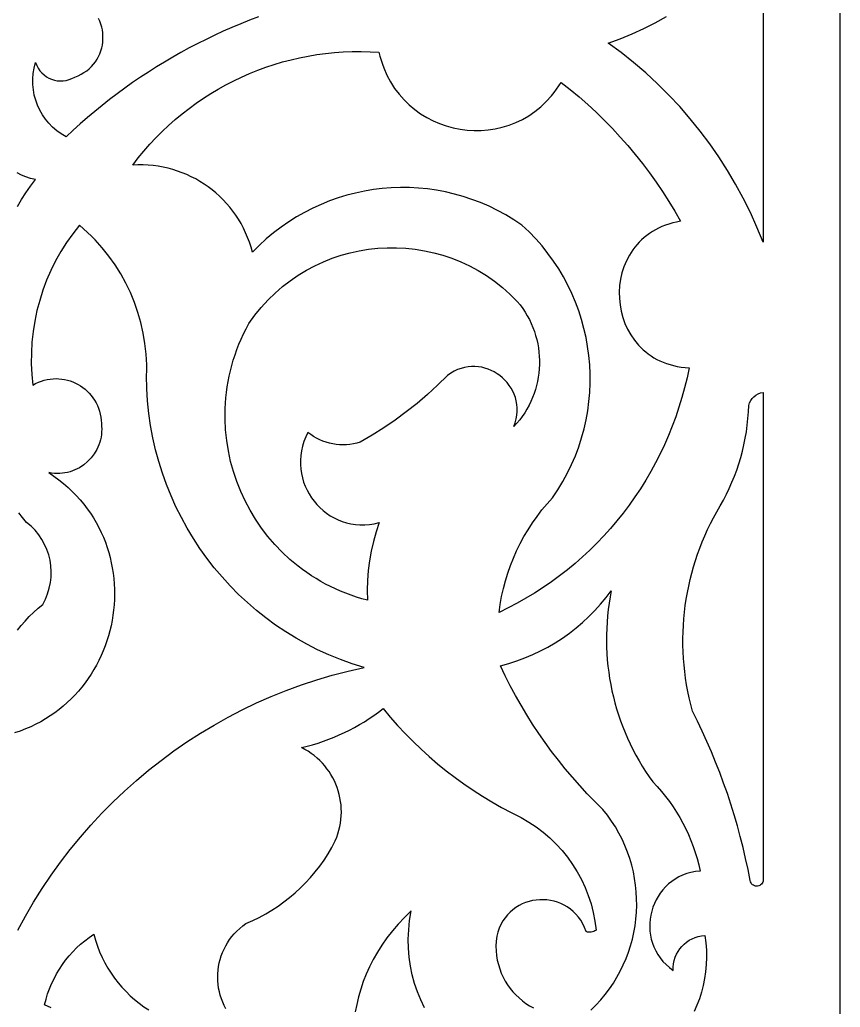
# Model space of a CAD drawing. Extents: x -350 to 350, y -250 to 250.
# Drawn here: x 251.5 to 294, y -52.5 to -1.3 of the extents above; entities that cross this region are included whole.
import ezdxf

# ---------------------------------------------------------------- set-up
doc = ezdxf.new("R2010")
doc.units = 0
doc.layers.add('BITMAP_LAYER', color=18, linetype='CONTINUOUS')
doc.layers.add('LAYER_2', color=174, linetype='CONTINUOUS')

msp = doc.modelspace()

# ---------------------------------------------------------------- linework, layer by layer
at = {"layer": 'BITMAP_LAYER'}
for points in [[(289.999, -0.001), (289.999, -12.807), (289.684, -12.033), (289.342, -11.273), (288.973, -10.527), (288.578, -9.797), (288.157, -9.083), (287.71, -8.386), (287.24, -7.707), (286.744, -7.045), (286.226, -6.402), (285.684, -5.779), (285.119, -5.175), (284.532, -4.593), (283.924, -4.032), (283.294, -3.493), (282.644, -2.976), (281.974, -2.483), (282.6, -2.255), (283.216, -2.003), (283.821, -1.727), (284.416, -1.428), (284.998, -1.105)], [(263.847, -1.124), (263.388, -1.299), (262.932, -1.482), (262.479, -1.673), (262.03, -1.871), (261.584, -2.076), (261.141, -2.289), (260.703, -2.509), (260.268, -2.737), (259.836, -2.972), (259.409, -3.214), (258.985, -3.464), (258.566, -3.72), (258.151, -3.984), (257.74, -4.255), (257.333, -4.532), (256.931, -4.817), (256.534, -5.109), (256.141, -5.407), (255.752, -5.712), (255.369, -6.024), (254.99, -6.343), (254.617, -6.668), (254.248, -7), (253.885, -7.339), (253.635, -7.192), (253.403, -7.025), (253.189, -6.841), (252.993, -6.641), (252.816, -6.425), (252.659, -6.196), (252.522, -5.956), (252.405, -5.704), (252.311, -5.444), (252.238, -5.176), (252.189, -4.902), (252.162, -4.624), (252.159, -4.342), (252.181, -4.059), (252.228, -3.775), (252.301, -3.493), (252.362, -3.647), (252.438, -3.788), (252.528, -3.917), (252.631, -4.033), (252.744, -4.136), (252.867, -4.225), (252.999, -4.3), (253.137, -4.36), (253.281, -4.404), (253.43, -4.433), (253.581, -4.445), (253.733, -4.44), (253.886, -4.418), (254.037, -4.378), (254.186, -4.32), (254.331, -4.242), (254.502, -4.178), (254.662, -4.102), (254.812, -4.015), (254.952, -3.919), (255.081, -3.814), (255.2, -3.701), (255.307, -3.58), (255.405, -3.453), (255.491, -3.319), (255.567, -3.18), (255.632, -3.036), (255.687, -2.888), (255.73, -2.737), (255.763, -2.584), (255.785, -2.428), (255.796, -2.272), (255.797, -2.115), (255.786, -1.958), (255.765, -1.802), (255.732, -1.649), (255.689, -1.497), (255.634, -1.349), (255.569, -1.204)], [(251.362, -10.958), (251.574, -10.596), (251.801, -10.242), (252.043, -9.896), (252.298, -9.559), (252.046, -9.502), (251.805, -9.423), (251.574, -9.323), (251.355, -9.204)], [(251.377, -48.481), (251.778, -47.743), (252.201, -47.02), (252.645, -46.313), (253.11, -45.621), (253.596, -44.946), (254.101, -44.288), (254.626, -43.646), (255.17, -43.022), (255.733, -42.416), (256.313, -41.829), (256.911, -41.26), (257.527, -40.71), (258.159, -40.18), (258.807, -39.67), (259.471, -39.18), (260.15, -38.711), (260.844, -38.263), (261.552, -37.837), (262.275, -37.432), (263.01, -37.05), (263.759, -36.691), (264.52, -36.356), (265.293, -36.044), (266.078, -35.755), (266.874, -35.492), (267.68, -35.253), (268.497, -35.04), (269.323, -34.852), (268.703, -34.658), (268.096, -34.439), (267.502, -34.198), (266.921, -33.933), (266.355, -33.646), (265.803, -33.337), (265.266, -33.007), (264.744, -32.657), (264.238, -32.287), (263.749, -31.898), (263.277, -31.49), (262.821, -31.064), (262.384, -30.621), (261.965, -30.161), (261.564, -29.685), (261.183, -29.194), (260.821, -28.688), (260.479, -28.167), (260.158, -27.633), (259.857, -27.086), (259.579, -26.526), (259.322, -25.955), (259.087, -25.373), (258.875, -24.78), (258.687, -24.177), (258.522, -23.565), (258.382, -22.944), (258.266, -22.315), (258.175, -21.679), (258.11, -21.036), (258.071, -20.387), (258.059, -19.732), (258.065, -19.451), (258.062, -19.17), (258.033, -18.612), (257.973, -18.06), (257.882, -17.514), (257.76, -16.976), (257.609, -16.447), (257.428, -15.928), (257.219, -15.421), (256.982, -14.927), (256.717, -14.447), (256.425, -13.981), (256.106, -13.533), (255.762, -13.102), (255.392, -12.69), (255.197, -12.492), (254.997, -12.298), (254.791, -12.111), (254.578, -11.928), (254.232, -12.369), (253.911, -12.825), (253.615, -13.295), (253.344, -13.778), (253.098, -14.273), (252.878, -14.779), (252.684, -15.296), (252.516, -15.821), (252.375, -16.354), (252.261, -16.894), (252.175, -17.44), (252.116, -17.991), (252.084, -18.545), (252.081, -19.102), (252.107, -19.661), (252.161, -20.22), (252.307, -20.138), (252.455, -20.068), (252.605, -20.01), (252.756, -19.962), (252.908, -19.926), (253.06, -19.9), (253.212, -19.885), (253.363, -19.88), (253.514, -19.885), (253.663, -19.9), (253.81, -19.924), (253.955, -19.958), (254.097, -20), (254.237, -20.052), (254.372, -20.112), (254.504, -20.18), (254.631, -20.256), (254.753, -20.34), (254.87, -20.432), (254.981, -20.531), (255.087, -20.637), (255.185, -20.75), (255.277, -20.87), (255.361, -20.996), (255.437, -21.128), (255.505, -21.266), (255.564, -21.41), (255.614, -21.559), (255.654, -21.713), (255.685, -21.872), (255.705, -22.036), (255.714, -22.204), (255.727, -22.35), (255.732, -22.494), (255.728, -22.636), (255.716, -22.776), (255.695, -22.913), (255.666, -23.048), (255.63, -23.179), (255.586, -23.307), (255.477, -23.552), (255.342, -23.781), (255.182, -23.992), (255, -24.183), (254.798, -24.352), (254.577, -24.497), (254.341, -24.615), (254.09, -24.706), (253.961, -24.741), (253.828, -24.767), (253.693, -24.786), (253.556, -24.797), (253.417, -24.799), (253.276, -24.792), (253.134, -24.776), (252.991, -24.751), (253.256, -24.933), (253.51, -25.122), (253.753, -25.318), (253.985, -25.52), (254.205, -25.729), (254.415, -25.944), (254.614, -26.165), (254.801, -26.392), (254.978, -26.623), (255.144, -26.86), (255.3, -27.101), (255.445, -27.346), (255.579, -27.595), (255.703, -27.848), (255.816, -28.104), (255.919, -28.364), (256.012, -28.626), (256.094, -28.891), (256.166, -29.157), (256.229, -29.426), (256.281, -29.696), (256.323, -29.968), (256.356, -30.24), (256.378, -30.513), (256.391, -30.787), (256.394, -31.061), (256.388, -31.334), (256.372, -31.607), (256.346, -31.879), (256.311, -32.15), (256.267, -32.419), (256.213, -32.687), (256.15, -32.952), (256.079, -33.215), (255.998, -33.476), (255.908, -33.734), (255.809, -33.988), (255.701, -34.239), (255.584, -34.486), (255.459, -34.729), (255.325, -34.967), (255.182, -35.2), (255.031, -35.429), (254.871, -35.652), (254.703, -35.87), (254.526, -36.081), (254.342, -36.286), (254.149, -36.485), (253.948, -36.677), (253.738, -36.862), (253.521, -37.039), (253.296, -37.208), (253.063, -37.369), (252.822, -37.522), (252.574, -37.667), (252.318, -37.802), (252.054, -37.928), (251.783, -38.044), (251.504, -38.151), (251.218, -38.247)], [(251.366, -32.926), (251.56, -32.682), (251.765, -32.446), (251.978, -32.217), (252.201, -31.997), (252.434, -31.785), (252.675, -31.583), (252.815, -31.311), (252.929, -31.031), (253.015, -30.746), (253.074, -30.457), (253.107, -30.166), (253.115, -29.874), (253.096, -29.584), (253.053, -29.297), (252.984, -29.015), (252.891, -28.739), (252.774, -28.473), (252.633, -28.216), (252.468, -27.972), (252.28, -27.742), (252.069, -27.527), (251.836, -27.33), (251.628, -27.087), (251.43, -26.835)], [(281.071, -52.626), (281.336, -52.363), (281.586, -52.09), (281.821, -51.807), (282.04, -51.516), (282.243, -51.216), (282.431, -50.909), (282.603, -50.595), (282.759, -50.274), (282.9, -49.947), (283.025, -49.616), (283.134, -49.279), (283.227, -48.939), (283.304, -48.595), (283.366, -48.248), (283.411, -47.9), (283.44, -47.549), (283.454, -47.198), (283.451, -46.846), (283.432, -46.494), (283.397, -46.144), (283.346, -45.794), (283.279, -45.447), (283.195, -45.102), (283.095, -44.761), (282.979, -44.423), (282.846, -44.09), (282.697, -43.762), (282.532, -43.439), (282.35, -43.123), (282.151, -42.814), (281.936, -42.512), (281.704, -42.218), (281.294, -41.814), (280.894, -41.402), (280.503, -40.98), (280.123, -40.549), (279.753, -40.111), (279.393, -39.663), (279.044, -39.208), (278.705, -38.744), (278.377, -38.273), (278.06, -37.794), (277.755, -37.307), (277.46, -36.813), (277.176, -36.313), (276.904, -35.805), (276.644, -35.291), (276.395, -34.77), (276.825, -34.652), (277.247, -34.516), (277.662, -34.361), (278.069, -34.189), (278.467, -34), (278.856, -33.793), (279.236, -33.57), (279.606, -33.331), (279.965, -33.076), (280.313, -32.805), (280.649, -32.519), (280.973, -32.219), (281.284, -31.904), (281.583, -31.574), (281.867, -31.231), (282.138, -30.874), (282.076, -31.2), (282.023, -31.525), (281.978, -31.851), (281.943, -32.178), (281.915, -32.505), (281.897, -32.831), (281.887, -33.158), (281.885, -33.484), (281.891, -33.81), (281.907, -34.135), (281.93, -34.459), (281.962, -34.782), (282.002, -35.104), (282.05, -35.425), (282.107, -35.744), (282.172, -36.062), (282.244, -36.378), (282.325, -36.692), (282.414, -37.004), (282.512, -37.313), (282.617, -37.62), (282.73, -37.924), (282.851, -38.226), (282.98, -38.525), (283.116, -38.82), (283.261, -39.113), (283.413, -39.401), (283.574, -39.687), (283.741, -39.968), (283.917, -40.246), (284.1, -40.519), (284.291, -40.788), (284.519, -41.03), (284.738, -41.28), (284.947, -41.537), (285.146, -41.801), (285.336, -42.071), (285.516, -42.348), (285.686, -42.631), (285.846, -42.92), (285.996, -43.215), (286.135, -43.514), (286.263, -43.819), (286.381, -44.129), (286.488, -44.443), (286.584, -44.761), (286.668, -45.083), (286.742, -45.408), (286.498, -45.435), (286.266, -45.48), (286.043, -45.543), (285.832, -45.622), (285.631, -45.715), (285.442, -45.824), (285.265, -45.945), (285.099, -46.08), (284.946, -46.225), (284.805, -46.381), (284.676, -46.547), (284.56, -46.722), (284.458, -46.904), (284.369, -47.093), (284.293, -47.287), (284.232, -47.487), (284.184, -47.69), (284.151, -47.897), (284.133, -48.105), (284.13, -48.315), (284.141, -48.524), (284.169, -48.733), (284.211, -48.94), (284.27, -49.144), (284.345, -49.344), (284.437, -49.54), (284.545, -49.73), (284.671, -49.914), (284.813, -50.09), (284.973, -50.258), (285.151, -50.416), (285.347, -50.564), (285.347, -50.386), (285.365, -50.212), (285.399, -50.043), (285.45, -49.881), (285.515, -49.726), (285.595, -49.579), (285.689, -49.44), (285.794, -49.312), (285.912, -49.195), (286.04, -49.089), (286.179, -48.997), (286.327, -48.917), (286.483, -48.853), (286.646, -48.804), (286.816, -48.771), (286.992, -48.756), (287.04, -49.137), (287.067, -49.515), (287.073, -49.89), (287.059, -50.261), (287.025, -50.627), (286.971, -50.988), (286.899, -51.343), (286.809, -51.692), (286.701, -52.034), (286.575, -52.368), (286.433, -52.695)], [(281.071, -52.626), (281.336, -52.363), (281.586, -52.09), (281.821, -51.807), (282.04, -51.516), (282.243, -51.216), (282.431, -50.909), (282.603, -50.595), (282.759, -50.274), (282.9, -49.947), (283.025, -49.616), (283.134, -49.279), (283.227, -48.939), (283.304, -48.595), (283.366, -48.248), (283.411, -47.9), (283.44, -47.549), (283.454, -47.198), (283.451, -46.846), (283.432, -46.494), (283.397, -46.144), (283.346, -45.794), (283.279, -45.447), (283.195, -45.102), (283.095, -44.761), (282.979, -44.423), (282.846, -44.09), (282.697, -43.762), (282.532, -43.439), (282.35, -43.123), (282.151, -42.814), (281.936, -42.512), (281.704, -42.218), (281.294, -41.814), (280.894, -41.402), (280.503, -40.98), (280.123, -40.549), (279.753, -40.111), (279.393, -39.663), (279.044, -39.208), (278.705, -38.744), (278.377, -38.273), (278.06, -37.794), (277.755, -37.307), (277.46, -36.813), (277.176, -36.313), (276.904, -35.805), (276.644, -35.291), (276.395, -34.77), (276.825, -34.652), (277.247, -34.516), (277.662, -34.361), (278.069, -34.189), (278.467, -34), (278.856, -33.793), (279.236, -33.57), (279.606, -33.331), (279.965, -33.076), (280.313, -32.805), (280.649, -32.519), (280.973, -32.219), (281.284, -31.904), (281.583, -31.574), (281.867, -31.231), (282.138, -30.874), (282.076, -31.2), (282.023, -31.525), (281.978, -31.851), (281.943, -32.178), (281.915, -32.505), (281.897, -32.831), (281.887, -33.158), (281.885, -33.484), (281.891, -33.81), (281.907, -34.135), (281.93, -34.459), (281.962, -34.782), (282.002, -35.104), (282.05, -35.425), (282.107, -35.744), (282.172, -36.062), (282.244, -36.378), (282.325, -36.692), (282.414, -37.004), (282.512, -37.313), (282.617, -37.62), (282.73, -37.924), (282.851, -38.226), (282.98, -38.525), (283.116, -38.82), (283.261, -39.113), (283.413, -39.401), (283.574, -39.687), (283.741, -39.968), (283.917, -40.246), (284.1, -40.519), (284.291, -40.788), (284.519, -41.03), (284.738, -41.28), (284.947, -41.537), (285.146, -41.801), (285.336, -42.071), (285.516, -42.348), (285.686, -42.631), (285.846, -42.92), (285.996, -43.215), (286.135, -43.514), (286.263, -43.819), (286.381, -44.129), (286.488, -44.443), (286.584, -44.761), (286.668, -45.083), (286.742, -45.408), (286.498, -45.435), (286.266, -45.48), (286.043, -45.543), (285.832, -45.622), (285.631, -45.715), (285.442, -45.824), (285.265, -45.945), (285.099, -46.08), (284.946, -46.225), (284.805, -46.381), (284.676, -46.547), (284.56, -46.722), (284.458, -46.904), (284.369, -47.093), (284.293, -47.287), (284.232, -47.487), (284.184, -47.69), (284.151, -47.897), (284.133, -48.105), (284.13, -48.315), (284.141, -48.524), (284.169, -48.733), (284.211, -48.94), (284.27, -49.144), (284.345, -49.344), (284.437, -49.54), (284.545, -49.73), (284.671, -49.914), (284.813, -50.09), (284.973, -50.258), (285.151, -50.416), (285.347, -50.564), (285.347, -50.386), (285.365, -50.212), (285.399, -50.043), (285.45, -49.881), (285.515, -49.726), (285.595, -49.579), (285.689, -49.44), (285.794, -49.312), (285.912, -49.195), (286.04, -49.089), (286.179, -48.997), (286.327, -48.917), (286.483, -48.853), (286.646, -48.804), (286.816, -48.771), (286.992, -48.756), (287.04, -49.137), (287.067, -49.515), (287.073, -49.89), (287.059, -50.261), (287.025, -50.627), (286.971, -50.988), (286.899, -51.343), (286.809, -51.692), (286.701, -52.034), (286.575, -52.368), (286.433, -52.695)], [(262.167, -52.553), (262.078, -52.382), (261.999, -52.207), (261.932, -52.029), (261.874, -51.848), (261.827, -51.665), (261.791, -51.48), (261.765, -51.294), (261.749, -51.107), (261.744, -50.919), (261.749, -50.731), (261.764, -50.544), (261.789, -50.358), (261.825, -50.174), (261.87, -49.991), (261.926, -49.811), (261.993, -49.634), (262.069, -49.46), (262.155, -49.291), (262.252, -49.126), (262.358, -48.965), (262.475, -48.81), (262.601, -48.661), (262.738, -48.519), (262.884, -48.383), (263.04, -48.254), (263.207, -48.134), (263.554, -47.981), (263.895, -47.814), (264.227, -47.633), (264.551, -47.439), (264.866, -47.232), (265.173, -47.013), (265.469, -46.781), (265.756, -46.537), (266.033, -46.281), (266.299, -46.015), (266.555, -45.737), (266.799, -45.448), (267.031, -45.149), (267.252, -44.84), (267.46, -44.521), (267.655, -44.193), (267.75, -44.017), (267.834, -43.838), (267.908, -43.657), (267.972, -43.474), (268.026, -43.29), (268.07, -43.104), (268.104, -42.918), (268.128, -42.73), (268.143, -42.543), (268.148, -42.356), (268.144, -42.169), (268.131, -41.983), (268.108, -41.799), (268.077, -41.616), (268.036, -41.435), (267.987, -41.256), (267.929, -41.08), (267.863, -40.908), (267.787, -40.738), (267.704, -40.572), (267.612, -40.411), (267.512, -40.254), (267.404, -40.101), (267.288, -39.954), (267.164, -39.813), (267.032, -39.677), (266.893, -39.548), (266.746, -39.425), (266.592, -39.309), (266.431, -39.201), (266.262, -39.1), (266.086, -39.008), (266.373, -38.938), (266.658, -38.86), (266.94, -38.774), (267.22, -38.68), (267.497, -38.579), (267.77, -38.471), (268.041, -38.355), (268.308, -38.232), (268.572, -38.101), (268.833, -37.964), (269.089, -37.819), (269.342, -37.667), (269.591, -37.508), (269.836, -37.342), (270.076, -37.169), (270.312, -36.989), (270.683, -37.431), (271.065, -37.862), (271.459, -38.282), (271.863, -38.691), (272.278, -39.088), (272.703, -39.473), (273.138, -39.847), (273.583, -40.208), (274.038, -40.557), (274.502, -40.893), (274.975, -41.217), (275.457, -41.528), (275.947, -41.825), (276.446, -42.11), (276.952, -42.38), (277.467, -42.637), (277.867, -42.868), (278.25, -43.121), (278.614, -43.397), (278.959, -43.693), (279.284, -44.008), (279.589, -44.342), (279.872, -44.694), (280.133, -45.062), (280.372, -45.446), (280.588, -45.844), (280.779, -46.255), (280.945, -46.678), (281.086, -47.113), (281.201, -47.557), (281.288, -48.01), (281.348, -48.471), (281.291, -48.509), (281.23, -48.54), (281.166, -48.562), (281.101, -48.577), (281.034, -48.583), (280.966, -48.581), (280.899, -48.57), (280.833, -48.551), (280.753, -48.339), (280.659, -48.143), (280.553, -47.96), (280.434, -47.793), (280.304, -47.64), (280.164, -47.501), (280.015, -47.377), (279.858, -47.267), (279.693, -47.171), (279.523, -47.089), (279.347, -47.022), (279.168, -46.969), (278.985, -46.929), (278.799, -46.904), (278.613, -46.893), (278.426, -46.896), (278.24, -46.912), (278.056, -46.943), (277.874, -46.987), (277.696, -47.045), (277.523, -47.116), (277.355, -47.201), (277.194, -47.3), (277.04, -47.412), (276.895, -47.538), (276.759, -47.677), (276.634, -47.83), (276.52, -47.995), (276.419, -48.174), (276.331, -48.367), (276.258, -48.572), (276.2, -48.79), (276.172, -49.046), (276.161, -49.298), (276.168, -49.546), (276.191, -49.788), (276.23, -50.025), (276.284, -50.256), (276.353, -50.481), (276.436, -50.698), (276.532, -50.909), (276.641, -51.111), (276.762, -51.305), (276.895, -51.491), (277.039, -51.667), (277.194, -51.833), (277.358, -51.99), (277.531, -52.135), (277.714, -52.27), (277.904, -52.392), (278.101, -52.503)], [(262.167, -52.553), (262.078, -52.382), (261.999, -52.207), (261.932, -52.029), (261.874, -51.848), (261.827, -51.665), (261.791, -51.48), (261.765, -51.294), (261.749, -51.107), (261.744, -50.919), (261.749, -50.731), (261.764, -50.544), (261.789, -50.358), (261.825, -50.174), (261.87, -49.991), (261.926, -49.811), (261.993, -49.634), (262.069, -49.46), (262.155, -49.291), (262.252, -49.126), (262.358, -48.965), (262.475, -48.81), (262.601, -48.661), (262.738, -48.519), (262.884, -48.383), (263.04, -48.254), (263.207, -48.134), (263.554, -47.981), (263.895, -47.814), (264.227, -47.633), (264.551, -47.439), (264.866, -47.232), (265.173, -47.013), (265.469, -46.781), (265.756, -46.537), (266.033, -46.281), (266.299, -46.015), (266.555, -45.737), (266.799, -45.448), (267.031, -45.149), (267.252, -44.84), (267.46, -44.521), (267.655, -44.193), (267.75, -44.017), (267.834, -43.838), (267.908, -43.657), (267.972, -43.474), (268.026, -43.29), (268.07, -43.104), (268.104, -42.918), (268.128, -42.73), (268.143, -42.543), (268.148, -42.356), (268.144, -42.169), (268.131, -41.983), (268.108, -41.799), (268.077, -41.616), (268.036, -41.435), (267.987, -41.256), (267.929, -41.08), (267.863, -40.908), (267.787, -40.738), (267.704, -40.572), (267.612, -40.411), (267.512, -40.254), (267.404, -40.101), (267.288, -39.954), (267.164, -39.813), (267.032, -39.677), (266.893, -39.548), (266.746, -39.425), (266.592, -39.309), (266.431, -39.201), (266.262, -39.1), (266.086, -39.008), (266.373, -38.938), (266.658, -38.86), (266.94, -38.774), (267.22, -38.68), (267.497, -38.579), (267.77, -38.471), (268.041, -38.355), (268.308, -38.232), (268.572, -38.101), (268.833, -37.964), (269.089, -37.819), (269.342, -37.667), (269.591, -37.508), (269.836, -37.342), (270.076, -37.169), (270.312, -36.989), (270.683, -37.431), (271.065, -37.862), (271.459, -38.282), (271.863, -38.691), (272.278, -39.088), (272.703, -39.473), (273.138, -39.847), (273.583, -40.208), (274.038, -40.557), (274.502, -40.893), (274.975, -41.217), (275.457, -41.528), (275.947, -41.825), (276.446, -42.11), (276.952, -42.38), (277.467, -42.637), (277.867, -42.868), (278.25, -43.121), (278.614, -43.397), (278.959, -43.693), (279.284, -44.008), (279.589, -44.342), (279.872, -44.694), (280.133, -45.062), (280.372, -45.446), (280.588, -45.844), (280.779, -46.255), (280.945, -46.678), (281.086, -47.113), (281.201, -47.557), (281.288, -48.01), (281.348, -48.471), (281.291, -48.509), (281.23, -48.54), (281.166, -48.562), (281.101, -48.577), (281.034, -48.583), (280.966, -48.581), (280.899, -48.57), (280.833, -48.551), (280.753, -48.339), (280.659, -48.143), (280.553, -47.96), (280.434, -47.793), (280.304, -47.64), (280.164, -47.501), (280.015, -47.377), (279.858, -47.267), (279.693, -47.171), (279.523, -47.089), (279.347, -47.022), (279.168, -46.969), (278.985, -46.929), (278.799, -46.904), (278.613, -46.893), (278.426, -46.896), (278.24, -46.912), (278.056, -46.943), (277.874, -46.987), (277.696, -47.045), (277.523, -47.116), (277.355, -47.201), (277.194, -47.3), (277.04, -47.412), (276.895, -47.538), (276.759, -47.677), (276.634, -47.83), (276.52, -47.995), (276.419, -48.174), (276.331, -48.367), (276.258, -48.572), (276.2, -48.79), (276.172, -49.046), (276.161, -49.298), (276.168, -49.546), (276.191, -49.788), (276.23, -50.025), (276.284, -50.256), (276.353, -50.481), (276.436, -50.698), (276.532, -50.909), (276.641, -51.111), (276.762, -51.305), (276.895, -51.491), (277.039, -51.667), (277.194, -51.833), (277.358, -51.99), (277.531, -52.135), (277.714, -52.27), (277.904, -52.392), (278.101, -52.503)], [(272.452, -52.498), (272.259, -52.089), (272.089, -51.668), (271.944, -51.236), (271.824, -50.793), (271.731, -50.34), (271.665, -49.879), (271.626, -49.409), (271.617, -48.933), (271.637, -48.451), (271.688, -47.964), (271.77, -47.473), (271.421, -47.813), (271.095, -48.161), (270.792, -48.516), (270.511, -48.876), (270.253, -49.243), (270.016, -49.614), (269.801, -49.991), (269.608, -50.371), (269.435, -50.756), (269.282, -51.143), (269.15, -51.533), (269.037, -51.925), (268.944, -52.319), (268.871, -52.714)], [(272.452, -52.498), (272.259, -52.089), (272.089, -51.668), (271.944, -51.236), (271.824, -50.793), (271.731, -50.34), (271.665, -49.879), (271.626, -49.409), (271.617, -48.933), (271.637, -48.451), (271.688, -47.964), (271.77, -47.473), (271.421, -47.813), (271.095, -48.161), (270.792, -48.516), (270.511, -48.876), (270.253, -49.243), (270.016, -49.614), (269.801, -49.991), (269.608, -50.371), (269.435, -50.756), (269.282, -51.143), (269.15, -51.533), (269.037, -51.925), (268.944, -52.319), (268.871, -52.714)], [(253.114, -52.499), (252.773, -52.338), (252.845, -52.058), (252.929, -51.783), (253.027, -51.514), (253.137, -51.25), (253.259, -50.993), (253.392, -50.742), (253.538, -50.498), (253.694, -50.261), (253.862, -50.033), (254.04, -49.812), (254.228, -49.6), (254.427, -49.397), (254.636, -49.203), (254.854, -49.019), (255.081, -48.846), (255.318, -48.683), (255.406, -48.996), (255.508, -49.302), (255.624, -49.6), (255.753, -49.889), (255.895, -50.17), (256.05, -50.442), (256.216, -50.705), (256.393, -50.958), (256.582, -51.201), (256.781, -51.435), (256.99, -51.658), (257.208, -51.871), (257.436, -52.073), (257.673, -52.263), (257.918, -52.443), (258.171, -52.61)], [(253.114, -52.499), (252.773, -52.338), (252.845, -52.058), (252.929, -51.783), (253.027, -51.514), (253.137, -51.25), (253.259, -50.993), (253.392, -50.742), (253.538, -50.498), (253.694, -50.261), (253.862, -50.033), (254.04, -49.812), (254.228, -49.6), (254.427, -49.397), (254.636, -49.203), (254.854, -49.019), (255.081, -48.846), (255.318, -48.683), (255.406, -48.996), (255.508, -49.302), (255.624, -49.6), (255.753, -49.889), (255.895, -50.17), (256.05, -50.442), (256.216, -50.705), (256.393, -50.958), (256.582, -51.201), (256.781, -51.435), (256.99, -51.658), (257.208, -51.871), (257.436, -52.073), (257.673, -52.263), (257.918, -52.443), (258.171, -52.61)]]:
    msp.add_lwpolyline(points, dxfattribs=at)
for points in [[(257.337, -8.811), (257.622, -8.44), (257.919, -8.08), (258.225, -7.731), (258.541, -7.393), (258.866, -7.066), (259.2, -6.75), (259.544, -6.446), (259.895, -6.153), (260.255, -5.872), (260.623, -5.603), (260.998, -5.346), (261.381, -5.101), (261.771, -4.868), (262.167, -4.648), (262.57, -4.44), (262.979, -4.244), (263.393, -4.062), (263.814, -3.893), (264.239, -3.736), (264.669, -3.593), (265.104, -3.463), (265.543, -3.347), (265.985, -3.245), (266.432, -3.156), (266.882, -3.081), (267.335, -3.02), (267.79, -2.973), (268.249, -2.941), (268.709, -2.923), (269.171, -2.92), (269.634, -2.932), (270.099, -2.958), (270.151, -3.169), (270.21, -3.375), (270.275, -3.576), (270.348, -3.771), (270.512, -4.145), (270.7, -4.498), (270.911, -4.829), (271.144, -5.137), (271.396, -5.423), (271.667, -5.686), (271.954, -5.927), (272.256, -6.144), (272.571, -6.338), (272.899, -6.507), (273.237, -6.653), (273.583, -6.775), (273.937, -6.872), (274.297, -6.944), (274.66, -6.992), (275.026, -7.014), (275.393, -7.01), (275.76, -6.981), (276.124, -6.925), (276.484, -6.843), (276.839, -6.735), (277.187, -6.599), (277.527, -6.437), (277.857, -6.247), (278.175, -6.03), (278.48, -5.785), (278.77, -5.511), (279.043, -5.209), (279.174, -5.048), (279.299, -4.879), (279.42, -4.703), (279.536, -4.519), (280.006, -4.89), (280.465, -5.273), (280.914, -5.667), (281.353, -6.072), (281.781, -6.488), (282.198, -6.915), (282.604, -7.352), (282.998, -7.799), (283.381, -8.257), (283.752, -8.725), (284.112, -9.202), (284.459, -9.688), (284.794, -10.184), (285.117, -10.689), (285.427, -11.202), (285.724, -11.724), (285.517, -11.763), (285.317, -11.81), (285.124, -11.866), (284.939, -11.929), (284.76, -12), (284.588, -12.079), (284.424, -12.164), (284.267, -12.255), (284.116, -12.354), (283.973, -12.458), (283.836, -12.568), (283.707, -12.683), (283.584, -12.804), (283.469, -12.93), (283.36, -13.061), (283.258, -13.195), (283.076, -13.477), (282.92, -13.773), (282.792, -14.081), (282.691, -14.399), (282.617, -14.724), (282.57, -15.055), (282.55, -15.388), (282.556, -15.722), (282.589, -16.054), (282.648, -16.383), (282.734, -16.705), (282.845, -17.019), (282.982, -17.323), (283.146, -17.614), (283.335, -17.889), (283.549, -18.147), (283.666, -18.269), (283.789, -18.386), (283.919, -18.497), (284.054, -18.602), (284.196, -18.702), (284.345, -18.795), (284.499, -18.881), (284.66, -18.961), (284.827, -19.033), (285, -19.098), (285.18, -19.155), (285.366, -19.204), (285.557, -19.245), (285.755, -19.277), (285.959, -19.301), (286.169, -19.315), (286.06, -19.835), (285.936, -20.35), (285.797, -20.859), (285.644, -21.362), (285.477, -21.86), (285.295, -22.35), (285.1, -22.835), (284.89, -23.312), (284.668, -23.782), (284.432, -24.245), (284.183, -24.7), (283.922, -25.147), (283.648, -25.585), (283.361, -26.016), (283.062, -26.437), (282.751, -26.85), (282.429, -27.253), (282.095, -27.646), (281.749, -28.03), (281.393, -28.404), (281.025, -28.767), (280.647, -29.119), (280.258, -29.461), (279.859, -29.792), (279.449, -30.111), (279.03, -30.418), (278.601, -30.713), (278.163, -30.996), (277.715, -31.267), (277.258, -31.525), (276.793, -31.769), (276.318, -32.001), (276.377, -31.585), (276.452, -31.172), (276.544, -30.765), (276.651, -30.361), (276.773, -29.963), (276.911, -29.571), (277.064, -29.185), (277.232, -28.805), (277.415, -28.432), (277.612, -28.067), (277.824, -27.71), (278.05, -27.361), (278.29, -27.021), (278.543, -26.69), (278.81, -26.369), (279.09, -26.058), (279.371, -25.637), (279.63, -25.208), (279.867, -24.771), (280.082, -24.326), (280.275, -23.875), (280.446, -23.418), (280.595, -22.955), (280.723, -22.488), (280.829, -22.018), (280.913, -21.544), (280.976, -21.069), (281.018, -20.592), (281.039, -20.114), (281.038, -19.637), (281.016, -19.16), (280.974, -18.685), (280.91, -18.213), (280.826, -17.743), (280.721, -17.278), (280.595, -16.817), (280.449, -16.361), (280.282, -15.912), (280.095, -15.469), (279.887, -15.035), (279.659, -14.608), (279.412, -14.191), (279.144, -13.784), (278.856, -13.387), (278.548, -13.002), (278.221, -12.63), (277.873, -12.27), (277.506, -11.923), (277.093, -11.647), (276.671, -11.392), (276.242, -11.159), (275.805, -10.946), (275.362, -10.755), (274.914, -10.585), (274.46, -10.435), (274.003, -10.307), (273.541, -10.2), (273.077, -10.113), (272.611, -10.047), (272.143, -10.002), (271.674, -9.977), (271.206, -9.973), (270.737, -9.989), (270.271, -10.025), (269.806, -10.082), (269.344, -10.159), (268.885, -10.256), (268.43, -10.374), (267.98, -10.511), (267.536, -10.668), (267.098, -10.845), (266.666, -11.042), (266.243, -11.259), (265.827, -11.495), (265.421, -11.751), (265.024, -12.026), (264.637, -12.321), (264.261, -12.635), (263.898, -12.969), (263.546, -13.322), (263.473, -13.061), (263.388, -12.805), (263.293, -12.556), (263.189, -12.312), (263.074, -12.075), (262.949, -11.844), (262.816, -11.62), (262.673, -11.403), (262.522, -11.192), (262.363, -10.99), (262.195, -10.794), (262.02, -10.607), (261.837, -10.427), (261.647, -10.255), (261.45, -10.092), (261.247, -9.938), (261.037, -9.792), (260.821, -9.656), (260.6, -9.528), (260.373, -9.41), (260.141, -9.302), (259.904, -9.204), (259.663, -9.115), (259.417, -9.038), (259.168, -8.97), (258.915, -8.913), (258.659, -8.868), (258.399, -8.833), (258.137, -8.81), (257.872, -8.799), (257.605, -8.799)], [(277.09, -22.367), (277.16, -22.168), (277.211, -21.971), (277.244, -21.776), (277.259, -21.584), (277.259, -21.396), (277.242, -21.212), (277.21, -21.033), (277.164, -20.859), (277.105, -20.691), (277.032, -20.529), (276.947, -20.375), (276.851, -20.227), (276.744, -20.088), (276.628, -19.957), (276.502, -19.836), (276.367, -19.724), (276.225, -19.623), (276.075, -19.533), (275.92, -19.453), (275.758, -19.386), (275.592, -19.332), (275.422, -19.29), (275.248, -19.263), (275.071, -19.249), (274.893, -19.25), (274.713, -19.267), (274.533, -19.299), (274.353, -19.348), (274.174, -19.414), (273.997, -19.498), (273.822, -19.599), (273.65, -19.72), (273.139, -20.221), (272.612, -20.703), (272.069, -21.166), (271.51, -21.609), (270.936, -22.032), (270.347, -22.435), (269.744, -22.816), (269.127, -23.176), (268.952, -23.226), (268.774, -23.264), (268.596, -23.291), (268.418, -23.307), (268.239, -23.312), (268.061, -23.306), (267.884, -23.289), (267.708, -23.262), (267.534, -23.224), (267.363, -23.175), (267.195, -23.115), (267.03, -23.046), (266.869, -22.966), (266.713, -22.875), (266.561, -22.775), (266.415, -22.665), (266.3, -22.902), (266.206, -23.141), (266.131, -23.381), (266.077, -23.621), (266.041, -23.86), (266.024, -24.098), (266.024, -24.333), (266.042, -24.566), (266.077, -24.795), (266.127, -25.02), (266.193, -25.239), (266.274, -25.453), (266.369, -25.66), (266.478, -25.86), (266.6, -26.051), (266.735, -26.234), (266.881, -26.407), (267.039, -26.569), (267.208, -26.721), (267.387, -26.861), (267.575, -26.988), (267.772, -27.102), (267.978, -27.202), (268.192, -27.287), (268.413, -27.356), (268.64, -27.409), (268.874, -27.445), (269.113, -27.463), (269.357, -27.463), (269.605, -27.443), (269.857, -27.404), (270.112, -27.343), (269.946, -27.829), (269.806, -28.321), (269.691, -28.82), (269.602, -29.323), (269.539, -29.831), (269.502, -30.341), (269.492, -30.854), (269.508, -31.367), (269.218, -31.289), (268.934, -31.202), (268.654, -31.108), (268.379, -31.007), (268.11, -30.898), (267.845, -30.781), (267.585, -30.658), (267.33, -30.527), (267.08, -30.39), (266.836, -30.246), (266.597, -30.096), (266.364, -29.939), (266.136, -29.777), (265.913, -29.608), (265.485, -29.253), (265.08, -28.875), (264.698, -28.477), (264.34, -28.06), (264.007, -27.624), (263.699, -27.171), (263.417, -26.702), (263.161, -26.219), (262.932, -25.723), (262.73, -25.214), (262.556, -24.696), (262.41, -24.167), (262.294, -23.631), (262.207, -23.087), (262.15, -22.538), (262.123, -21.985), (262.128, -21.429), (262.165, -20.871), (262.195, -20.592), (262.233, -20.313), (262.28, -20.034), (262.335, -19.755), (262.398, -19.477), (262.47, -19.199), (262.55, -18.923), (262.638, -18.647), (262.735, -18.372), (262.841, -18.099), (262.956, -17.828), (263.079, -17.557), (263.212, -17.289), (263.353, -17.023), (263.666, -16.591), (263.998, -16.184), (264.349, -15.801), (264.717, -15.443), (265.1, -15.11), (265.498, -14.802), (265.91, -14.519), (266.334, -14.262), (266.77, -14.029), (267.215, -13.822), (267.67, -13.641), (268.133, -13.484), (268.602, -13.354), (269.077, -13.249), (269.556, -13.17), (270.038, -13.118), (270.523, -13.091), (271.008, -13.09), (271.494, -13.115), (271.978, -13.167), (272.459, -13.245), (272.937, -13.35), (273.41, -13.481), (273.877, -13.639), (274.337, -13.823), (274.789, -14.035), (275.232, -14.274), (275.664, -14.539), (276.084, -14.832), (276.492, -15.152), (276.885, -15.499), (277.264, -15.874), (277.409, -16.054), (277.544, -16.239), (277.67, -16.428), (277.785, -16.622), (277.891, -16.819), (277.987, -17.021), (278.074, -17.225), (278.15, -17.432), (278.217, -17.642), (278.275, -17.855), (278.322, -18.069), (278.36, -18.284), (278.388, -18.501), (278.406, -18.718), (278.415, -18.936), (278.414, -19.154), (278.403, -19.372), (278.383, -19.589), (278.353, -19.805), (278.313, -20.02), (278.264, -20.233), (278.205, -20.444), (278.137, -20.653), (278.059, -20.859), (277.971, -21.062), (277.874, -21.261), (277.767, -21.457), (277.651, -21.649), (277.525, -21.836), (277.39, -22.018), (277.245, -22.195)], [(290, -45.926), (289.983, -45.987), (289.955, -46.041), (289.919, -46.086), (289.876, -46.124), (289.828, -46.153), (289.775, -46.174), (289.719, -46.186), (289.662, -46.19), (289.606, -46.185), (289.551, -46.171), (289.499, -46.148), (289.451, -46.116), (289.41, -46.074), (289.376, -46.023), (289.351, -45.962), (289.336, -45.892), (289.222, -45.32), (289.099, -44.75), (288.966, -44.184), (288.823, -43.62), (288.669, -43.058), (288.506, -42.5), (288.333, -41.945), (288.15, -41.393), (287.957, -40.845), (287.755, -40.3), (287.543, -39.759), (287.321, -39.221), (287.09, -38.688), (286.849, -38.159), (286.598, -37.633), (286.338, -37.112), (286.25, -36.775), (286.17, -36.436), (286.1, -36.096), (286.038, -35.755), (285.984, -35.413), (285.94, -35.071), (285.904, -34.728), (285.877, -34.385), (285.859, -34.041), (285.849, -33.698), (285.848, -33.355), (285.855, -33.012), (285.871, -32.67), (285.896, -32.328), (285.929, -31.987), (285.971, -31.647), (286.021, -31.309), (286.079, -30.971), (286.146, -30.635), (286.222, -30.301), (286.306, -29.969), (286.398, -29.639), (286.499, -29.31), (286.608, -28.985), (286.725, -28.661), (286.85, -28.34), (286.984, -28.023), (287.126, -27.708), (287.276, -27.396), (287.435, -27.088), (287.601, -26.783), (287.776, -26.481), (287.945, -26.182), (288.103, -25.877), (288.252, -25.568), (288.391, -25.255), (288.52, -24.938), (288.639, -24.618), (288.747, -24.294), (288.846, -23.966), (288.934, -23.636), (289.012, -23.303), (289.08, -22.968), (289.137, -22.63), (289.183, -22.291), (289.219, -21.95), (289.244, -21.607), (289.259, -21.264), (289.302, -21.137), (289.363, -21.019), (289.44, -20.913), (289.53, -20.819), (289.633, -20.738), (289.746, -20.673), (289.868, -20.624), (289.998, -20.593)]]:
    msp.add_lwpolyline(points, close=True, dxfattribs=at)
at = {"layer": 'LAYER_2'}
msp.add_lwpolyline([(294, 194), (-176.804, 194), (-294, 76.804), (-294, -194), (294, -194)], close=True, dxfattribs=at)

doc.saveas('drawing.dxf')
